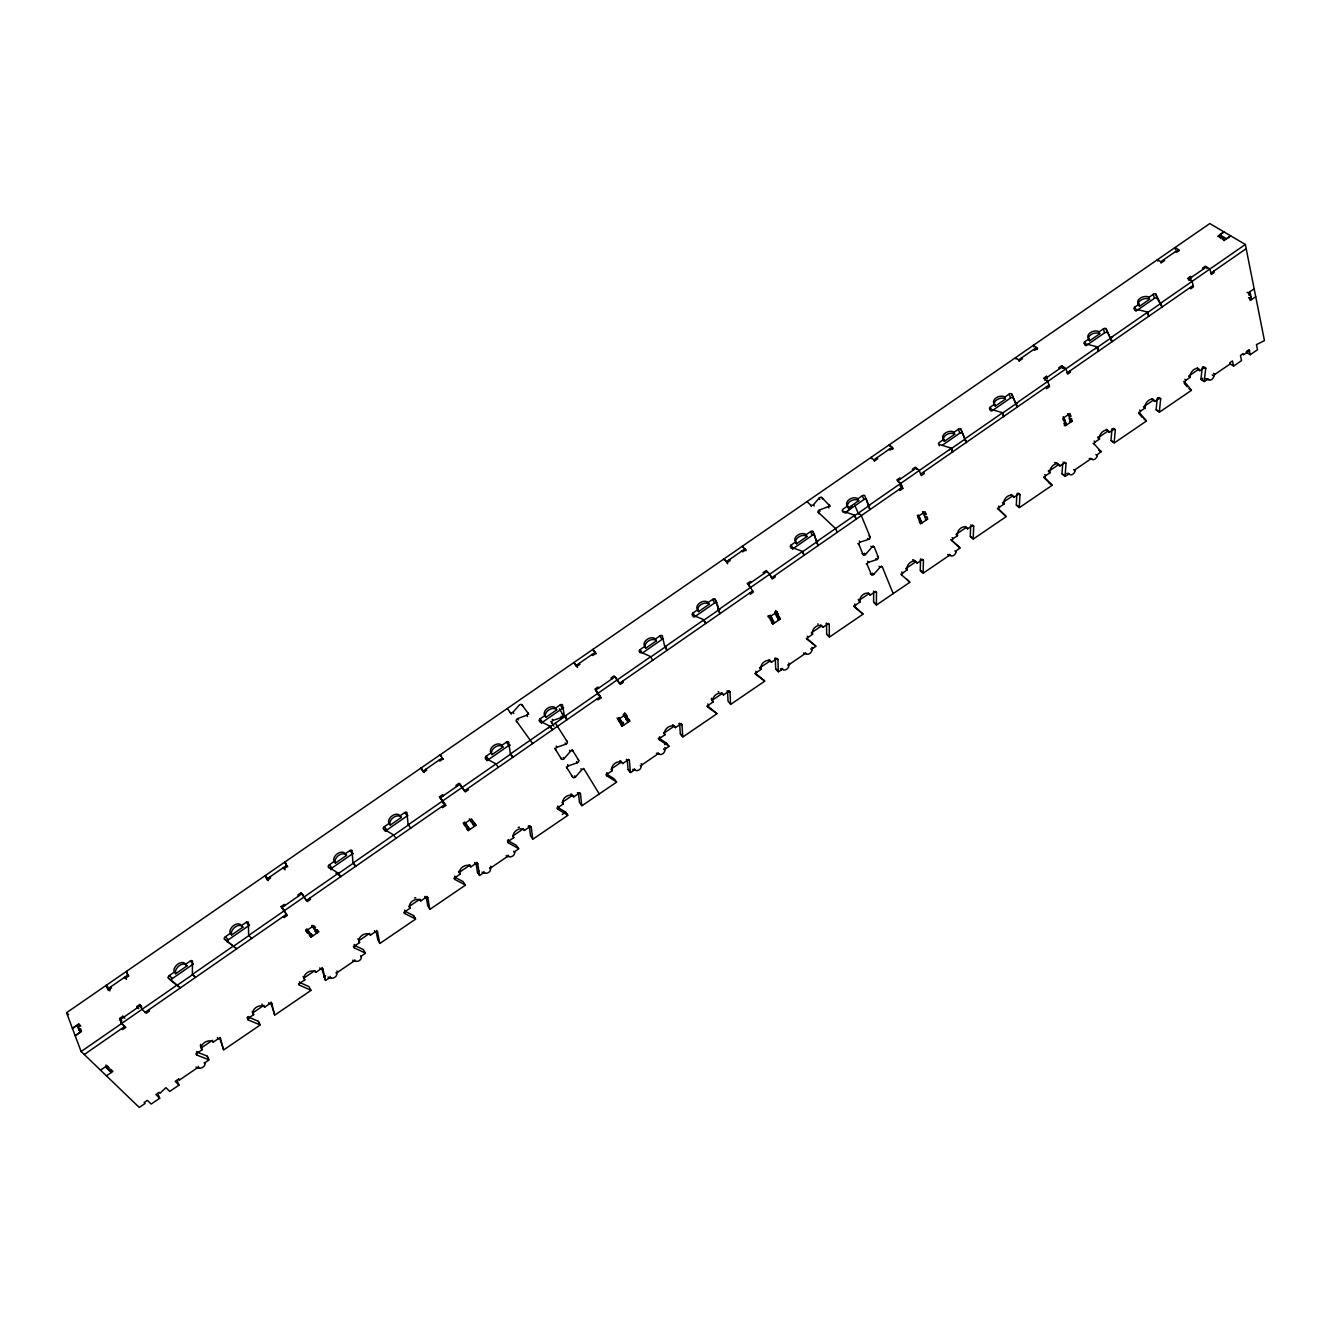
<?xml version="1.0" encoding="UTF-8"?>
<svg xmlns="http://www.w3.org/2000/svg" width="1331" height="1331" viewBox="0 0 1331 1331"><rect width="100%" height="100%" fill="white"/><g stroke="black" fill="none" stroke-linecap="round" stroke-linejoin="round"><path stroke-width="1.5" d="M873.685 591.979L873.602 601.961L876.38 604.64L876.497 592.345L875.449 591.33M920.536 559.336L920.27 570.167L923.115 572.796L923.431 560.401L922 559.087M970.632 526.76L970.249 536.127L973.177 538.689L973.71 526.178L972.429 525.063M1016.867 494.55L1016.285 504.782L1019.28 507.261L1020.012 494.65L1018.132 493.102M1062.687 464.12L1062.005 473.62L1065.083 476.049L1066.015 463.354L1064.467 462.14M1111.984 429.081L1111.002 440.262L1114.163 442.607L1115.295 429.813L1113.315 428.349M1157.271 398.252L1156.123 409.532L1159.351 411.811L1160.682 398.917L1158.652 397.503M1202.259 367.639L1200.945 378.986L1204.239 381.215L1205.77 368.221L1203.49 366.707M806.985 501.604L810.729 505.148A1.83 1.198 -24.8 0 0 813.507 504.665L819.147 498.044A1.83 1.198 -24.6 0 1 821.909 497.544L830.178 506.346M560.551 757.755L561.399 758.92A1.863 1.331 -36.6 0 0 564.061 758.67L570.417 751.399A1.863 1.331 -36.9 0 1 573.062 751.15L578.686 760.317A1.847 1.314 -36.9 0 1 577.371 762.746L568.503 765.824A1.847 1.314 -36.6 0 0 567.189 768.237L572.812 777.287A1.847 1.314 -36.6 0 0 575.441 777.021L581.73 769.85A1.847 1.314 -36.9 0 1 584.342 769.584L599.266 793.942M507.294 708.491L510.322 712.634A1.863 1.248 -33.4 0 0 512.984 712.251L519.223 705.164A1.863 1.248 -33.2 0 1 521.902 704.765L528.773 714.181M845.884 512.984A1.797 1.281 -47.1 0 0 846.366 512.601L849.511 509.024M849.91 508.575L850.692 507.677M851.091 507.227L851.873 506.329M862.039 553.58L863.087 554.578A1.83 1.281 -46.4 0 0 865.483 554.478L871.872 547.241A1.83 1.281 -46.6 0 1 874.267 547.141L878.31 557.107A1.813 1.264 -46.5 0 1 876.913 559.552L868.694 562.248A1.813 1.264 -46.2 0 0 867.296 564.71L871.356 574.543A1.813 1.248 -46.1 0 0 873.718 574.426L880.057 567.272A1.813 1.248 -46.3 0 1 882.42 567.156L893.184 593.626M84.335 1054.501L81.124 1051.557L177.389 984.824M233.74 945.759L192.446 974.392L195.424 977.453M248.714 935.394L338.24 873.319M393.51 835.003L353.014 863.07L355.66 866.315M408.184 824.837L495.981 763.961M564.577 716.411L650.693 656.715M664.901 646.849L703.866 619.847L705.796 623.474M717.975 610.064L802.46 551.5L804.207 555.21M816.402 541.833L854.618 515.33L856.266 519.107M1161.065 302.886L1245.35 244.471L1246.265 248.631L1210.944 273.121L1211.277 274.485L1214.122 272.522L1213.789 271.141M177.589 985.023L192.912 974.408M233.774 946.075L249.097 935.443M338.224 873.652L353.447 863.104M394.043 834.97L409.266 824.405M496.03 764.26L511.287 753.679M548.572 727.824L565.242 716.278M650.693 657.032L665.916 646.483L666.748 650.11M703.151 620.662L720.071 608.933M802.46 551.816L817.75 541.218M853.387 516.511L870.041 504.965M949.619 449.795L964.892 439.197M1002.243 413.309L1017.516 402.727M1095.629 348.572L1112.533 336.859M1146.324 313.434L1161.53 302.886M442.474 803.059L443.456 801.961M598.318 695.015L598.334 694.166M145.079 1012.375L286.315 914.414L281.107 906.577L284.302 904.365L284.917 905.529M752.68 590.964L619.431 683.369L614.09 675.865L611.012 677.995L611.811 678.993M1067.212 372.813L1193.125 285.483M443.656 802.244L445.769 805.505L442.624 807.667L441.809 806.569M622.658 681.139L623.357 682.304L620.296 684.433L615.055 676.747L595.822 690.074L601.08 697.76L598.018 699.89L597.286 698.725M900.754 478.777L899.773 477.929L896.811 479.975L900.788 483.336L902.867 488.427L899.906 490.49L899.373 489.209M108.693 990.464L109.891 989.648M72.39 1028.297L78.695 1023.938L80.825 1025.902M81.008 1031.808L78.895 1029.845L80.525 1028.713L81.474 1031.226L75.135 1035.601M1223.522 237.95L1222.108 238.915L1224.404 240.279L1230.742 235.886L1226.45 238.682L1219.762 234.738L1224.004 231.893L1217.732 236.336L1223.522 237.95L1224.154 240.711M169.403 979L168.272 977.869A1.996 1.281 -42.9 0 1 169.37 975.523L174.211 972.179A6.954 4.492 -42.7 0 1 177.971 964.043A6.954 4.492 -42.7 0 1 185.508 964.359L190.333 961.015A1.98 1.281 -42.5 0 1 192.496 961.098L192.363 973.993L195.341 977.054M236.402 948.57L224.373 939.02A1.98 1.281 -41.7 0 1 225.421 936.725L230.23 933.397A6.888 4.492 -41.4 0 1 233.823 925.394A6.888 4.492 -41.4 0 1 241.443 925.627L246.252 922.3A1.963 1.281 -41.2 0 1 248.431 922.366L248.614 934.994L251.559 938.505M329.572 868.394L328.391 866.997A1.93 1.281 -39.1 0 1 329.356 864.767L334.098 861.473A6.755 4.492 -38.8 0 1 337.409 853.72A6.755 4.492 -38.8 0 1 345.178 853.803L349.92 850.526A1.93 1.281 -38.5 0 1 352.149 850.542L352.898 862.704L355.543 865.949M385.175 831.16L383.411 828.897A1.913 1.281 -37.6 0 1 384.31 826.701L389.035 823.44A6.705 4.492 -37.3 0 1 392.196 815.803A6.705 4.492 -37.3 0 1 400.032 815.82L404.74 812.559A1.913 1.281 -37 0 1 406.987 812.576L408.051 824.471L410.713 828.132M486.314 759.535L485.432 758.254A1.897 1.281 -34.6 0 1 486.248 756.141L490.906 752.913A6.605 4.459 -34.3 0 1 493.784 745.51A6.605 4.459 -34.3 0 1 501.77 745.393L506.429 742.166A1.88 1.281 -34 0 1 508.708 742.132L510.322 753.579L512.651 756.99M540.22 722.184L539.388 720.903A1.88 1.264 -33 0 1 540.17 718.807L544.795 715.596A6.572 4.442 -32.7 0 1 547.507 708.325A6.572 4.442 -32.7 0 1 555.576 708.125L560.201 704.931A1.88 1.264 -32.4 0 1 562.514 704.881L564.411 716.078L566.79 719.888M640.228 652.939L639.446 651.608A1.863 1.264 -30 0 1 640.161 649.578L644.72 646.417A6.505 4.392 -29.7 0 1 647.182 639.362A6.505 4.392 -29.7 0 1 655.384 639.03L659.943 635.885A1.863 1.264 -29.4 0 1 662.306 635.785L664.735 646.533L666.931 650.426M693.484 616.985L692.386 614.955A1.863 1.248 -28.4 0 1 693.052 612.959L697.594 609.814A6.489 4.376 -28.1 0 1 699.89 602.876A6.489 4.376 -28.1 0 1 708.175 602.494L712.701 599.349A1.847 1.248 -27.8 0 1 715.08 599.233L716.993 602.876M791.23 548.355L790.564 546.974A1.847 1.231 -25.5 0 1 791.146 545.045L795.639 541.933A6.472 4.309 -25.3 0 1 797.668 535.212A6.472 4.309 -25.3 0 1 806.087 534.696L810.562 531.601A1.847 1.231 -25 0 1 812.975 531.452L817.933 545.261M844.703 512.868L863.969 499.541A1.847 1.215 -23.6 0 1 866.381 499.375L869.875 509.224L864.767 495.581A1.847 1.215 -23.6 0 0 862.338 495.748L857.896 498.826A6.455 4.259 -23.9 0 0 849.411 499.408A6.455 4.259 -23.9 0 0 847.498 506.03L843.055 509.108A1.847 1.231 -24.1 0 0 842.506 511.004L843.122 512.418M960.832 429.064L966.256 442.391L960.832 429.064A1.847 1.198 -21.2 0 0 958.37 429.264L953.978 432.309A6.455 4.193 -21.5 0 0 945.359 433.008A6.455 4.193 -21.5 0 0 943.712 439.413L939.32 442.458A1.847 1.198 -21.7 0 0 938.837 444.304L939.387 445.752M990.414 410.713L989.815 409A1.847 1.181 -20.5 0 1 990.247 407.203L994.623 404.175A6.472 4.143 -20.3 0 1 996.137 397.869A6.472 4.143 -20.3 0 1 1004.805 397.104L1009.181 394.092A1.847 1.181 -20.1 0 1 1011.66 393.876L1017.25 407.036L1011.66 393.876M1084.815 345.028L1084.366 343.531A1.863 1.165 -18.5 0 1 1084.732 341.784L1089.041 338.789A6.489 4.06 -18.4 0 1 1090.322 332.7A6.489 4.06 -18.4 0 1 1099.123 331.818L1103.432 328.84A1.863 1.165 -18.2 0 1 1105.961 328.574L1111.834 341.435L1105.961 328.574M1134.811 310.406L1134.395 308.892A1.863 1.148 -17.6 0 1 1134.711 307.178L1139.003 304.2A6.505 4.01 -17.4 0 1 1140.151 298.211A6.505 4.01 -17.4 0 1 1149.019 297.279L1153.295 294.301A1.863 1.148 -17.3 0 1 1155.84 294.035L1162.146 306.979M174.211 972.179L175.709 973.71L186.989 965.89L185.508 964.359M230.23 933.397L231.661 934.944L242.874 927.191L241.443 925.627M334.098 861.473L335.429 863.087L346.493 855.434L345.178 853.803M389.035 823.44L390.316 825.087L401.296 817.484L400.032 815.82M490.906 752.913L492.087 754.61L502.935 747.09L501.77 745.393M544.795 715.596L545.91 717.326L556.691 709.872L555.576 708.125M644.72 646.417L645.751 648.197L656.399 640.827L655.384 639.03M697.594 609.814L698.559 611.628L709.14 604.307L708.175 602.494M795.639 541.933L796.52 543.797L806.952 536.559L806.087 534.696M847.498 506.03L848.329 507.91L858.711 500.722L857.896 498.826M943.712 439.413L944.444 441.343L954.71 434.239L953.978 432.309M994.623 404.175L995.305 406.121L1005.487 399.084L1004.805 397.104M1089.041 338.789L1089.64 340.803L1099.705 333.831L1099.123 331.818M1139.003 304.2L1139.569 306.23L1149.568 299.309L1149.019 297.279M180.167 987.569L171.283 980.897A1.996 1.281 -43 0 1 172.364 978.568L193.294 964.077L190.333 961.015M227.268 942.132A1.963 1.281 -41.7 0 1 228.3 939.836L249.097 925.428A1.963 1.281 -41.2 0 1 249.546 925.178M330.97 869.858A1.93 1.281 -39.1 0 1 332.018 867.978L352.549 853.77A1.93 1.281 -38.6 0 1 353.347 853.387M385.907 831.243A1.913 1.281 -37.6 0 1 386.872 829.995L407.269 815.87A1.913 1.281 -37 0 1 407.885 815.554M487.728 760.6A1.88 1.281 -34.7 0 1 488.61 759.519L508.741 745.576A1.88 1.281 -34.1 0 1 510.372 745.16M541.501 723.465A1.88 1.264 -33 0 1 542.416 722.251L562.414 708.408A1.88 1.264 -32.4 0 1 563.728 707.942M663.454 638.996A1.863 1.264 -29.4 0 0 661.956 639.446L642.207 653.138L640.161 649.578M694.616 616.902A1.847 1.248 -28.4 0 1 694.998 616.569L714.614 602.976A1.847 1.248 -27.8 0 1 716.694 602.66M792.527 549.071A1.847 1.231 -25.5 0 1 792.91 548.755L812.293 535.328A1.847 1.231 -25 0 1 814.705 535.178M942.381 445.22L959.817 433.141A1.847 1.198 -21.2 0 1 962.28 432.941M1013.007 397.803A1.847 1.181 -20 0 0 1010.528 398.019L991.628 411.113L990.247 407.203M1107.126 332.6A1.847 1.165 -18.1 0 0 1104.597 332.85L1085.93 345.794L1084.732 341.784M1135.825 311.221L1154.376 298.377A1.863 1.148 -17.2 0 1 1156.922 298.111L1161.88 306.729M158.156 1094.498L159.687 1098.275L151.185 1104.065L147.342 1100.338L144.147 1102.517L145.112 1103.449L139.256 1107.442L84.286 1054.535L124.698 1026.5L121.57 1023.522L119.557 1018.498L122.818 1016.252L124.898 1018.232M137.176 1007.9L136.677 1006.652L139.921 1004.389L142.001 1009.364L146.26 1013.257L149.521 1010.994L148.49 1009.996M302.902 894.865L301.072 892.735L297.878 894.948L298.493 896.112M445.769 805.505L439.513 796.82L442.641 794.657L443.356 795.738M1047.514 377.072L1046.449 376.29L1043.554 378.303L1047.78 381.431L1049.477 386.722L1046.582 388.735L1046.149 387.421M1070.107 370.8L1070.523 372.131L1067.628 374.144L1065.965 368.82L1061.689 365.742L1058.794 367.755L1059.859 368.521M1191.561 277.264L1190.413 276.549L1187.568 278.528L1192.11 281.373L1193.474 286.847L1190.613 288.827L1190.28 287.463M121.603 1028.647L122.635 1029.645L125.896 1027.382L121.737 1023.406L120.223 1019.646L140.604 1005.521L141.635 1006.519M283.27 916.527L284.202 917.575L287.396 915.345L281.873 907.626L301.854 893.783L307.361 901.503L310.556 899.29L309.641 898.225M442.491 801.046L440.378 797.801L459.96 784.225L461.175 785.906M750.019 587.77L748.321 584.392L767.105 571.382L767.704 572.613M1066.064 369.153L1062.754 366.507L1044.602 379.085L1045.035 380.416M81.124 1051.557L66.55 1012.725L1209.796 223.558L1245.35 244.471M109.891 990.863L107.828 988.866L127.892 975.007L126.395 971.414L127.41 972.429M268.363 880.556L266.982 878.959L286.647 865.383L284.867 862.039L285.766 863.087M422.476 769.967L421.045 768.02L423.075 771.165L442.225 757.938L443.24 759.336M576.256 666.282L573.927 662.489L576.223 665.4L595.173 652.323L596.055 653.787M724.563 560.168L723.931 558.937L726.51 561.632L745.094 548.788L746.009 550.635M323.683 976.987L325.529 975.739M479.11 871.123L477.496 872.204L479.609 875.482L482.82 873.302A1.847 1.281 -33.4 0 1 484.75 873.02A3.694 2.562 -33.5 0 0 488.61 872.454A3.694 2.562 -33.5 0 0 490.49 869.093A1.847 1.281 -33.6 0 1 491.438 867.429L506.978 856.831A1.83 1.281 -34.1 0 1 508.891 856.565A3.677 2.562 -34.2 0 0 512.718 856.016A3.677 2.562 -34.2 0 0 514.615 852.655A1.83 1.281 -34.4 0 1 515.563 850.975L518.774 848.795L516.328 845.318L507.494 840.36M562.281 814.456L565.608 812.193L567.871 815.337L532.833 839.212L530.503 835.668L529.222 825.586M664.785 744.645L666.648 743.364M1202.775 378.154L1200.961 379.385L1204.272 381.614L1207.167 379.634A1.797 1.131 -53.1 0 1 1208.664 379.601A3.577 2.263 -53.2 0 0 1211.643 379.535A3.577 2.263 -53.2 0 0 1213.855 376.057A1.797 1.131 -53.2 0 1 1214.953 374.327L1229.994 364.095L1229.711 362.797L1232.456 360.934L1233.571 366.075L1241.557 360.634L1240.459 355.477L1243.204 353.613L1243.47 354.895L1249.742 350.585M207.353 1056.232L208.984 1059.925L205.656 1062.188A1.947 1.298 -26.1 0 0 204.774 1063.835A3.877 2.579 -25.9 0 1 203.027 1067.146A3.877 2.579 -25.9 0 1 198.801 1067.911A1.947 1.298 -25.9 0 0 196.689 1068.294L179.336 1080.123L178.387 1079.175L175.21 1081.338L178.986 1085.114L169.736 1091.42L165.926 1087.66L160.003 1093.3L159.054 1092.352L155.86 1094.531L159.687 1098.275M354.379 945.343L363.296 949.552L365.509 953.246L362.232 955.475A1.88 1.298 -29.9 0 0 361.317 957.139A3.76 2.579 -29.8 0 1 359.503 960.466A3.76 2.579 -29.8 0 1 355.477 961.132A1.88 1.298 -29.7 0 0 353.464 961.448L337.592 972.262A1.897 1.298 -29.3 0 0 336.693 973.926A3.777 2.579 -29.1 0 1 334.88 977.253A3.777 2.579 -29.1 0 1 330.82 977.919A1.897 1.298 -29 0 0 328.79 978.268L325.513 980.498L321.686 968.386M658.912 738.123L666.415 743.081L669.077 746.358L665.75 748.638A1.797 1.264 -39.1 0 0 664.751 750.335A3.61 2.529 -39 0 1 662.788 753.712A3.61 2.529 -39 0 1 659.161 754.145A1.813 1.264 -38.8 0 0 657.331 754.361L642.108 764.743A1.813 1.264 -38.3 0 0 641.126 766.44A3.627 2.529 -38.2 0 1 639.179 769.817A3.627 2.529 -38.2 0 1 635.503 770.266A1.813 1.264 -38.1 0 0 633.672 770.499L630.528 772.645L628.149 769.584M807.268 638.714L815.936 646.284L812.858 648.38A1.78 1.231 -43.6 0 0 811.843 650.077A3.577 2.479 -43.5 0 1 809.814 653.488A3.577 2.479 -43.5 0 1 806.353 653.82A1.78 1.231 -43.4 0 0 804.623 653.987L789.699 664.152A1.78 1.248 -42.9 0 0 788.701 665.866A3.577 2.479 -42.8 0 1 786.671 669.26A3.577 2.479 -42.8 0 1 783.177 669.609A1.797 1.248 -42.7 0 0 781.43 669.792L778.352 671.889L775.74 669.06M957.105 545.51L960.017 548.089L957.006 550.136A1.78 1.198 -47.7 0 0 955.957 551.849A3.56 2.412 -47.6 0 1 953.861 555.293A3.56 2.412 -47.6 0 1 950.584 555.526A1.78 1.198 -47.4 0 0 948.936 555.643L923.198 573.179L920.337 570.55M1100.055 450.959L1101.236 451.841L1098.275 453.854A1.78 1.165 -51 0 0 1097.21 455.585A3.56 2.346 -50.9 0 1 1095.047 459.045A3.56 2.346 -50.9 0 1 1091.919 459.178A1.78 1.165 -50.8 0 0 1090.372 459.245L1076.047 469.011A1.78 1.165 -50.5 0 0 1074.966 470.741A3.56 2.346 -50.4 0 1 1072.819 474.185A3.56 2.346 -50.4 0 1 1069.675 474.352A1.78 1.181 -50.3 0 0 1068.111 474.418L1065.133 476.448L1062.055 474.019M1246.831 352.565L1250.192 354.745L1257.496 349.754L1256.447 344.596L1264.45 340.62L1246.182 248.681M197.354 1052.189L207.037 1055.999L208.651 1059.692L196.705 1055.017A1.947 1.298 -25.8 0 1 197.371 1052.971L202.146 1049.71L201.33 1047.863L212.461 1040.31L213.276 1042.14L218.034 1038.895A1.947 1.298 -26.3 0 1 220.547 1038.796L223.458 1049.593M247.999 1016.934L258.147 1021.176L259.878 1024.787L248.231 1019.945A1.93 1.298 -27 0 1 248.914 1017.882L253.655 1014.655L252.807 1012.858L263.854 1005.338L264.719 1007.134L269.444 1003.923A1.913 1.298 -27.5 0 1 271.907 1003.84L274.569 1014.771M310.739 990.131L299.408 985.123A1.913 1.298 -28.3 0 1 300.107 983.043L304.816 979.849L303.917 978.069L314.881 970.615L315.796 972.379L320.505 969.168A1.897 1.298 -28.8 0 1 322.917 969.118L325.346 980.165M465.151 884.882L454.736 879.392A1.863 1.298 -32.7 0 1 455.518 877.295L460.127 874.151L459.079 872.504L469.826 865.2L470.875 866.847L475.483 863.703A1.847 1.298 -33.3 0 1 477.762 863.719L479.459 875.149L477.347 871.872L476.082 863.32M532.699 838.863L531.252 827.333A1.847 1.298 -34.9 0 0 529.006 827.283L524.447 830.394L523.349 828.797L512.685 836.051L513.766 837.648L509.191 840.776A1.847 1.298 -34.3 0 0 508.392 842.872L518.491 848.546M668.844 746.075L659.61 739.953A1.813 1.281 -39.1 0 1 660.475 737.823L664.951 734.762L663.736 733.281L674.185 726.177L675.399 727.658L679.875 724.613A1.813 1.281 -39.8 0 1 681.988 724.73L682.753 736.609L680.291 733.631L679.625 723.249M713.349 699.524L722.234 693.468L723.498 694.932L727.941 691.904A1.797 1.264 -41.3 0 1 730.02 692.037L730.553 704.032M764.526 680.873L755.842 674.468A1.797 1.264 -42.2 0 1 756.74 672.305L761.166 669.293L759.868 667.863L770.167 660.858L771.481 662.272L775.89 659.278A1.797 1.264 -42.8 0 1 777.92 659.427L778.252 671.523L775.64 668.694L775.341 658.13M826.551 623.291L826.634 633.939L829.346 636.7L829.246 624.505A1.797 1.248 -44.3 0 0 827.25 624.322L822.874 627.3L821.526 625.919L811.294 632.89L812.642 634.271L808.233 637.266A1.797 1.248 -43.8 0 0 807.318 639.429L815.72 645.984M876.497 592.345A1.797 1.231 -45.7 0 0 874.55 592.145L870.191 595.107L868.794 593.759L858.645 600.664L860.026 602.028L855.667 604.989A1.797 1.248 -45.2 0 0 854.718 607.169L862.854 613.874M923.431 560.401A1.797 1.231 -47 0 0 921.534 560.168L917.209 563.113L915.778 561.798L905.679 568.67L907.093 569.984L902.767 572.946A1.797 1.231 -46.5 0 0 901.802 575.125L909.672 581.963M973.71 526.178A1.797 1.215 -48.3 0 0 971.846 525.928L967.554 528.84L966.09 527.575L956.057 534.396L957.521 535.678L953.212 538.606A1.797 1.215 -47.9 0 0 952.231 540.802L959.834 547.773L951.232 539.97M1013.923 497.295L1012.409 496.047L1002.459 502.819L1003.957 504.083A6.272 4.209 -49.3 0 1 1007.5 496.363A6.272 4.209 -49.3 0 1 1013.923 497.295L1018.198 494.383A1.797 1.198 -49.5 0 1 1020.012 494.65M1050.192 470.342L1058.444 464.735L1059.992 465.95L1064.234 463.055A1.797 1.181 -50.5 0 1 1066.015 463.354M1109.339 432.359L1107.758 431.194L1097.925 437.866L1099.506 439.047A6.289 4.126 -51.4 0 1 1103.183 431.277A6.289 4.126 -51.4 0 1 1109.339 432.359L1113.548 429.497A1.797 1.181 -51.6 0 1 1115.295 429.813M1154.776 401.43L1153.162 400.298L1143.396 406.937L1145.009 408.085A6.289 4.076 -52.3 0 1 1148.753 400.282A6.289 4.076 -52.3 0 1 1154.776 401.43L1158.968 398.585A1.797 1.165 -52.5 0 1 1160.682 398.917M1199.93 370.7L1198.266 369.585L1188.583 376.191L1190.23 377.305A6.306 4.026 -53.2 0 1 1194.023 369.486A6.306 4.026 -53.2 0 1 1199.93 370.7L1204.089 367.872A1.797 1.148 -53.3 0 1 1205.77 368.221M365.21 953.013L354.196 947.822A1.897 1.298 -29.8 0 1 354.928 945.742L359.603 942.564A6.605 4.575 -30 0 1 362.165 935.26A6.605 4.575 -30 0 1 370.5 935.144L375.159 931.966A1.88 1.298 -30.3 0 1 377.538 931.95L379.701 943.13M404.674 911.119L413.359 915.462L415.355 918.839L404.641 913.499A1.88 1.298 -31.2 0 1 405.389 911.402L410.031 908.241A6.555 4.559 -31.5 0 1 412.677 900.904A6.555 4.559 -31.5 0 1 420.862 900.871L425.487 897.726A1.863 1.298 -31.8 0 1 427.817 897.726L429.747 909.023M557.39 807.202L565.359 811.927L567.605 815.071L557.789 809.265A1.83 1.298 -35.9 0 1 558.604 807.135L563.163 804.04A6.422 4.509 -36.2 0 1 566.041 796.604A6.422 4.509 -36.2 0 1 573.761 796.836L578.286 793.742A1.83 1.281 -36.5 0 1 580.482 793.808L581.714 805.455M616.386 781.829L606.853 775.857A1.83 1.281 -37.4 0 1 607.701 773.744L612.21 770.666A6.372 4.492 -37.8 0 1 615.172 763.195A6.372 4.492 -37.8 0 1 622.742 763.495L627.25 760.434A1.813 1.281 -38.1 0 1 629.397 760.517L630.395 772.279L628.032 769.235L627.217 759.685M716.744 713.433L707.776 707.177A1.813 1.264 -40.7 0 1 708.674 705.031L713.117 701.986A6.322 4.442 -41 0 1 716.228 694.449A6.322 4.442 -41 0 1 723.498 694.932M1006.02 516.295L998.683 509.191A1.797 1.198 -49 0 1 999.681 506.978L1003.957 504.083M1045.317 478.977L1051.906 485.033L1044.818 477.779A1.797 1.198 -50.1 0 1 1045.833 475.566L1050.092 472.688A6.272 4.176 -50.3 0 1 1053.686 464.935A6.272 4.176 -50.3 0 1 1059.992 465.95M1099.473 450.51L1098.674 449.911L1101.07 451.525L1094.248 444.138A1.797 1.181 -51.2 0 1 1095.28 441.925L1099.506 439.047M1146.34 420.679L1139.752 413.159A1.797 1.165 -52.1 0 1 1140.817 410.93L1145.009 408.085M1189.282 388.602L1191.328 390.016L1184.973 382.363A1.797 1.148 -53 0 1 1186.054 380.134L1190.23 377.305M463.155 823.107L464.702 822.042L466.832 825.303L465.268 826.351L463.737 824.155L471.54 818.864L473.071 821.077L471.507 822.125L469.261 818.831M769.518 615.637L768.02 616.652L770.682 619.447L772.18 618.433L769.518 615.637L770.549 617.85M100.49 1070.157L107.029 1065.732L109.059 1067.678L107.428 1068.793L105.948 1064.983M617.052 717.991L618.25 719.505L625.886 714.331L627.217 716.644L625.686 717.675L623.274 714.664L624.805 713.632L627.217 716.644M768.203 615.637L769.534 617.035L777.021 611.977L778.153 614.39L776.655 615.388L775.324 614.007M1254.151 288.827L1248.561 292.62L1249.11 295.316L1250.508 294.367L1247.064 292.254M624.489 716.777L626.019 715.745L629.746 721.053L622.126 726.227L620.928 724.713M312.153 925.344L314 928.838L315.597 927.757L313.866 925.661L305.88 931.051L307.644 933.147L309.225 932.066M618.383 720.304L619.581 721.818L621.111 720.77L618.715 717.758M924.513 515.23L925.977 514.232L925.028 511.736L917.708 516.694L918.656 519.19L920.12 518.208L917.209 515.629M1065.05 420.014L1063.602 420.995L1062.837 418.4L1070.008 413.542L1070.773 416.137L1069.342 417.102M625.82 719.073L627.334 718.058L629.746 721.053M310.822 933.996L309.241 935.061L310.988 937.157L318.924 931.767L317.194 929.67L315.597 930.752M468.229 827.316L466.682 828.364L468.213 830.561L475.982 825.303L473.853 822.059M472.904 824.155L474.468 823.09L475.982 825.303M619.614 722.417L620.812 723.914L622.326 722.883L621.128 721.385M628.432 718.757L626.901 719.788L625.703 718.291M770.399 620.246L771.714 621.644L773.211 620.629L771.88 619.231M771.531 622.642L772.862 624.039L780.315 618.998L779.184 616.586L777.687 617.601L776.356 616.203M920.985 520.488L919.521 521.486L920.47 523.965L927.774 519.023L926.842 516.528L925.378 517.526M1065.748 422.393L1064.318 423.358L1065.083 425.937L1072.237 421.095L1071.472 418.5L1070.041 419.481M1251.007 296.846L1249.609 297.795L1250.158 300.473L1255.715 296.697M314.815 931.5L316.162 929.77M620.961 722.018L621.793 723.465L623.49 722.3M920.653 520.92L919.438 522.401M315.73 932.449L317.211 931.45L316.595 930.286M623.44 723.881L621.793 723.465M920.52 522.517L921.618 521.769M1064.135 425.171L1065.748 424.09M106.397 1075.847L112.919 1071.422L110.906 1069.475L109.275 1070.573L107.811 1066.763M75.301 1035.768L80.243 1032.44L77.481 1025.153L72.556 1028.464M818.898 513.666L818.266 512.252A1.83 1.215 -24.7 0 1 819.28 510.106L828.315 506.612A1.83 1.215 -24.5 0 0 829.346 504.466M517.26 722.267L516.395 720.986A1.863 1.264 -33.4 0 1 517.659 718.64L526.66 715.229A1.863 1.264 -33.2 0 0 527.925 712.884M561.399 758.92L555.676 749.686A1.863 1.348 -36.5 0 1 556.99 747.24L565.958 744.162A1.863 1.348 -36.8 0 0 567.272 741.7L555.36 723.132M553.896 726.227L551.783 722.783A1.83 1.331 -36.8 0 1 553.064 720.387L561.832 717.409A1.83 1.331 -37.1 0 0 563.113 715.013L559.386 708.841M863.087 554.578L858.944 544.545A1.83 1.298 -46.6 0 1 860.358 542.066L868.661 539.371A1.83 1.281 -46.8 0 0 870.091 536.892L861.323 515.613L858.478 512.984M1134.395 308.892L1147.355 311.97L1148.453 316.046M1084.366 343.531L1097.127 346.792L1098.308 350.802M989.815 409L1002.193 412.593L1003.557 416.52M938.837 444.304L951.016 448.065L952.48 451.941M842.506 511.004L854.286 515.13L855.933 518.907M790.564 546.974L802.144 551.284L803.891 554.994M692.386 614.955L703.55 619.63L705.497 623.241M300.457 982.827L308.925 986.587L311.055 990.364L274.768 1015.087L270.825 1002.992M639.446 651.608L650.393 656.466L652.739 660.276M539.388 720.903L549.903 726.144L552.149 729.588M485.432 758.254L495.714 763.695L498.343 767.355M454.636 877.129L463.072 881.588L465.434 885.148L429.913 909.356L427.733 905.662L426.153 896.495M383.411 828.897L393.244 834.737L396.072 838.28M1175.523 251.559L1176.621 252.241L1179.432 250.295L1175.007 247.583L1175.523 249.612M1203.673 268.862L1202.525 268.163L1205.387 266.183L1209.962 268.995L1210.944 273.121M1248.495 297.662L1251.539 299.542L1249.959 291.672M1163.56 259.811L1164.658 260.493L1161.847 262.44L1157.454 259.695M606.32 773.91L614.057 778.751L616.636 782.096L581.847 805.821L579.434 802.343L578.436 792.893M328.391 866.997L337.991 873.036L340.919 876.547M335.878 873.236L340.669 876.264M1230.227 363.879L1233.571 366.075M1213.506 373.362L1214.953 374.327M1202.625 366.907L1204.089 367.872M1212.192 374.959L1213.855 376.057M1207.217 378.62L1208.664 379.601M1205.72 378.653L1207.167 379.634M1184.823 379.302L1186.054 380.134M1183.741 381.531L1184.973 382.363M1189.215 388.785L1191.478 390.332L1159.384 412.211L1156.157 409.931M707.526 705.813L716.976 713.715L682.87 736.975L680.407 733.997M1157.737 397.736L1158.968 398.585M224.373 939.02L236.635 948.87M1139.619 410.064L1140.817 410.93M1138.554 412.294L1139.752 413.159M1143.945 418.949L1146.49 420.995L1114.197 443.007L1111.036 440.661M1033.655 349.521L1034.686 350.269L1037.548 348.289L1033.422 345.311L1033.971 346.958M1021.476 357.923L1022.507 358.688L1019.629 360.668L1015.553 357.64L1015.986 358.954M1112.35 428.615L1113.548 429.497M755.426 673.22L764.759 681.156L730.669 704.398L728.024 701.121L727.575 691.405M1067.529 413.725L1070.773 416.137M1069.092 418.733L1072.237 421.095M168.272 977.869L180.384 987.868M1069.492 421.078L1070.806 422.06L1068.577 414.507M1063.219 416.636L1066.514 424.972L1064.151 423.191M1094.099 441.043L1095.28 441.925M1093.067 443.256L1094.248 444.138M1095.829 454.536L1097.21 455.585M1090.755 458.28L1091.919 459.178M1089.191 458.346L1090.372 459.245M1073.618 469.677L1074.966 470.741M1063.07 462.156L1064.234 463.055M1068.128 473.137L1069.675 474.352M1066.747 473.37L1068.111 474.418M1048.545 471.473L1050.092 472.688M1044.685 474.651L1045.833 475.566M1043.67 476.864L1044.818 477.779M1049.028 482.903L1052.089 485.349L1019.346 507.66L1016.335 505.164M1017.05 493.452L1018.198 494.383M854.003 606.137L863.054 614.157L829.429 637.083L826.734 634.321M998.566 506.046L999.681 506.978M997.551 508.242L998.683 509.191M889.158 449.296L890.123 450.111L893.034 448.098L889.224 444.837L889.757 446.118M913.332 470.059L912.351 469.211L915.295 467.164L919.239 470.542L921.268 475.666L924.23 473.603L923.714 472.339M970.748 524.963L971.846 525.928M970.316 536.509L973.244 539.072L1006.203 516.611L997.535 508.459M876.763 457.864L877.711 458.696L874.783 460.709L871.023 457.415L871.555 458.679M899.939 485.865L902.867 488.427M923.048 511.67L925.977 514.232M952.131 537.641L953.212 538.606M922.599 511.869L926.309 520.005L925.344 519.157M950.95 539.671L952.231 540.802M918.19 514.847L921.934 522.983L919.022 520.404M954.876 550.884L955.957 551.849M949.302 554.395L950.584 555.526M947.672 554.511L948.936 555.643M920.453 559.186L921.534 560.168M854.685 505.048L858.611 514.149M869.01 535.894L870.091 536.892M867.596 538.39L868.661 539.371M901.703 571.947L902.767 572.946M873.02 545.993L874.267 547.141M66.55 1012.725L68.663 1014.688M906.844 579.318L909.872 582.263L876.463 605.023L873.685 602.327M870.823 546.259L871.872 547.241M900.738 574.127L901.802 575.125M875.848 558.554L876.913 559.552M877.245 556.108L878.31 557.107M859.294 541.068L860.358 542.066M857.879 543.564L858.944 544.545M881.355 566.157L882.42 567.156M878.992 566.274L880.057 567.272M864.252 553.313L865.133 554.145M864.435 553.48L865.483 554.478M818.266 512.252L835.535 528.573L837.216 532.317M867.646 561.249L868.694 562.248M866.231 563.712L867.296 564.71M872.487 573.245L873.718 574.426M870.308 573.545L871.356 574.543M119.557 1018.498L121.637 1020.494M120.223 1019.646L121.787 1021.143M873.502 591.13L874.55 592.145M105.415 1066.83L111.305 1072.503L110.007 1069.126M107.911 986.737L106.38 985.239L107.828 988.866M136.677 1006.652L138.723 1008.648M854.618 603.975L855.667 604.989M853.67 606.154L854.718 607.169M126.561 979.35L124.532 977.337L125.031 978.535L128.225 976.322L126.229 971.53M127.892 975.007L128.907 976.022M828.215 623.474L829.246 624.505M169.786 979.383L170.717 980.331M826.235 623.291L827.25 624.322M169.37 975.523L172.364 978.568M1043.97 477.613L1044.868 478.528M742.332 546.242L745.809 549.786L742.831 551.833L741.966 550.951M774.625 575.741L775.224 576.972L772.213 579.052L769.8 574.143L766.124 570.533L763.112 572.613L764.011 573.528M807.235 636.218L808.233 637.266M806.303 638.381L807.318 639.429M729.338 559.685L730.187 560.567L727.208 562.63L723.781 559.053M751.183 582.412L750.301 581.497L747.273 583.577L750.834 587.287M811.86 647.332L812.858 648.38M775.69 610.58L777.021 611.977M775.474 611.595L778.153 614.39M810.679 648.863L811.843 650.077M748.321 584.392L753.446 592.062L750.434 594.158L749.819 592.944M777.853 615.188L779.184 616.586M774.642 612.06L778.818 619.996L777.936 619.065M777.637 616.203L780.315 618.998M770.15 615.088L774.343 623.041L772.346 620.928M805.355 652.772L806.353 653.82M803.625 652.939L804.623 653.987M788.717 663.088L789.699 664.152M787.702 664.801L788.701 665.866M776.772 658.196L777.92 659.427M774.908 658.213L775.89 659.278M225.421 936.725L228.3 939.836M782.029 668.378L783.177 669.609M780.448 668.728L781.43 669.792M755.775 671.24L756.74 672.305M246.252 922.3L249.097 925.428M754.877 673.386L755.842 674.468M728.739 690.589L730.02 692.037M726.992 690.822L727.941 691.904M281.107 906.577L283.886 909.738M281.873 907.626L284.185 910.271M1138.604 413.209L1141.083 416.021M1141.499 416.503L1142.314 417.435M266.832 877.428L265.218 875.582L266.982 878.959M267.065 877.695L268.213 879.009M267.83 878.859L265.069 875.698L267.398 880.207L270.559 878.027L269.977 876.896M711.852 700.539L713.117 701.986M707.726 703.933L708.674 705.031M706.844 706.079L707.776 707.177M285.167 869.775L283.353 867.662L283.952 868.777L287.097 866.597L284.701 862.139M286.647 865.383L287.795 866.714M1184.091 382.995L1184.873 383.96M1185.272 384.426L1186.071 385.391M1186.47 385.857L1187.252 386.822M680.906 723.432L681.988 724.73M678.96 723.498L679.875 724.613M329.356 864.767L332.018 867.978M595.173 652.323L592.827 649.445L593.526 650.626M592.678 649.561L595.789 653.388L592.761 655.484L591.979 654.519M659.56 736.692L660.475 737.823M658.246 738.272L659.61 739.953M664.835 747.506L665.75 748.638M349.92 850.526L352.549 853.77M663.553 748.821L664.751 750.335M657.947 752.647L659.161 754.145M624.688 712.817L625.886 714.331M656.433 753.23L657.331 754.361M623.557 714.364L628.232 722.084L626.219 719.589M579.101 663.42L579.883 664.385L576.855 666.482L573.761 662.605M598.75 688.044L597.952 687.046L594.874 689.175L600.214 696.695L464.386 790.913L459.095 783.26L455.967 785.423L456.683 786.505M618.982 717.459L623.657 725.195L621.261 722.167M598.085 694.017L601.08 697.76M641.209 763.595L642.108 764.743M640.228 765.292L641.126 766.44M628.515 759.385L629.397 760.517M634.321 768.736L635.503 770.266M626.352 759.286L627.25 760.434M384.31 826.701L386.872 829.995M632.774 769.351L633.672 770.499M622.742 763.495L621.56 761.964L611.045 769.135L612.21 770.666M404.74 812.559L407.269 815.87M562.281 713.898L563.113 715.013M606.82 772.579L607.701 773.744M605.971 774.709L606.853 775.857M561 716.294L561.832 717.409M572.047 749.802L572.779 750.767M552.215 719.272L553.064 720.387M566.407 740.552L567.272 741.7M550.801 721.485L551.783 722.783M573.062 751.15L572.197 750.002M577.804 759.169L578.686 760.317M565.093 742.997L565.958 744.162M584.342 769.584L583.477 768.42M569.552 750.251L570.417 751.399M576.506 761.582L577.371 762.746M580.865 768.686L581.73 769.85M556.125 746.075L556.99 747.24M564.061 758.67L563.196 757.505M567.638 764.66L568.503 765.824M554.661 748.338L555.676 749.686M575.441 777.021L574.576 775.857M566.341 767.072L567.189 768.237M571.947 776.123L572.812 777.287M439.513 796.82L441.975 800.164M579.634 792.644L580.482 793.808M423.075 771.165L424.107 772.562M440.378 797.801L442.424 800.58M577.438 792.577L578.286 793.742M573.761 796.836L572.613 795.273L562.031 802.477L563.163 804.04M439.147 760.068L439.829 761.116L442.924 758.986L440.162 754.827L441.16 756.224M516.395 720.986L532.633 743.563M467.663 788.634L468.479 789.749L465.351 791.912L459.96 784.225M557.772 805.954L558.604 807.135M556.94 808.083L557.789 809.265M486.248 756.141L488.61 759.519M486.464 759.751L487.046 760.583M465.301 823.09L469.76 829.512L468.346 827.35M469.976 819.929L474.435 826.351L473.187 824.455M530.287 825.935L531.252 827.333M528.191 826.085L529.006 827.283M512.801 757.322L510.472 753.912L550.185 726.393L552.432 729.837M506.429 742.166L508.741 745.576M508.375 839.562L509.191 840.776M507.577 841.674L508.392 842.872M513.666 851.241L514.615 852.655M510.322 712.634L511.32 714.148M507.943 855.151L508.891 856.565M506.163 855.617L506.978 856.831M517.659 718.64L518.524 719.938M512.984 712.251L513.849 713.532M526.66 715.229L527.509 716.511M521.902 704.765L522.75 706.046M466.083 827.316L468.213 830.561M540.17 718.807L542.416 722.251M490.64 866.198L491.438 867.429M426.02 769.135L426.702 770.183L423.607 772.313L420.895 768.137M489.558 867.679L490.49 869.093M442.907 801.611L444.787 804.506L306.296 900.555L301.072 892.735M483.819 871.589L484.75 873.02M476.831 862.288L477.762 863.719M482.022 872.071L482.82 873.302M474.685 862.488L475.483 863.703M560.201 704.931L562.414 708.408M454.736 876.048L455.518 877.295M453.971 878.161L454.736 879.392M576.223 665.4L577.488 667.447M595.822 690.074L596.721 691.538M427.068 896.462L427.817 897.726M424.739 896.462L425.487 897.726M420.862 900.871L419.847 899.207L409.033 906.561L410.031 908.241M615.055 676.747L615.754 677.928M413.642 915.711L415.638 919.089L379.867 943.463L377.771 939.703L376.141 931.317M404.641 910.138L405.389 911.402M403.892 912.217L404.641 913.499M618.25 719.505L619.581 721.818M620.812 723.914L622.126 726.227M376.69 930.436L377.538 931.95M374.444 930.685L375.159 931.966M659.943 635.885L661.956 639.446M370.5 935.144L369.536 933.43L358.655 940.834L359.603 942.564M354.212 944.444L354.928 945.742M360.618 955.841L361.317 957.139M353.364 946.308L354.196 947.822M354.761 959.817L355.477 961.132M352.765 960.15L353.464 961.448M693.052 612.959L694.998 616.569M315.63 929.654L317.327 932.848L311.654 925.577M336.893 970.948L337.592 972.262M335.994 972.612L336.693 973.926M311.338 933.746L312.569 936.076L306.862 928.805M712.701 599.349L714.614 602.976M719.888 613.707L715.08 599.233M309.141 933.663L310.988 937.157M305.797 929.654L307.644 933.147M330.021 976.388L330.82 977.919M328.108 976.954L328.79 978.268M322.119 967.587L322.917 969.118M319.806 967.853L320.505 969.168M726.51 561.632L727.591 563.762M299.442 981.729L300.107 983.043M298.726 983.792L299.408 985.123M742.482 546.143L743.247 547.673M769.717 574.193L771.531 577.887L902.268 487.213L900.704 483.386M271.042 1002.043L271.907 1003.84M268.795 1002.576L269.444 1003.923M258.48 1021.409L260.194 1025.02L223.658 1049.926L219.632 1037.831M791.146 545.045L792.91 548.755M769.534 617.035L770.682 619.447M771.714 621.644L772.862 624.039M248.281 1016.535L248.914 1017.882M247.067 1017.45L248.231 1019.945M818.132 545.56L812.975 531.452M810.562 531.601L812.293 535.328M810.729 505.148L811.378 506.545M819.28 510.106L819.929 511.52M813.507 504.665L814.139 506.063M219.931 1037.415L220.547 1038.796M821.909 497.544L822.541 498.959M819.147 498.044L819.78 499.441M217.419 1037.514L218.034 1038.895M828.315 506.612L828.947 508.026M204.159 1062.454L204.774 1063.835M196.772 1051.573L197.371 1052.971M196.006 1053.387L196.705 1055.017M198.103 1066.281L198.801 1067.911M196.09 1066.896L196.689 1068.294M862.338 495.748L863.969 499.541M870.091 509.523L868.478 505.73L951.366 448.264L952.83 452.141M178.737 1078.726L179.336 1080.123M177.422 1081.371L178.986 1085.114M874.367 461.142L873.851 459.877L892.086 447.283L892.868 449.196M140.604 1005.521L142.151 1009.247M898.508 482.371L897.859 480.774L916.277 468.013L916.793 469.294M920.636 474.069L1048.944 385.075M110.889 986.753L111.371 987.968L108.16 990.181L106.214 985.356M122.818 1016.252L123.334 1017.5M78.695 1023.938L79.644 1026.434L78.03 1027.549L78.895 1029.845M958.37 429.264L959.817 433.141M966.489 442.674L965.058 438.781L1002.559 412.776L1003.923 416.703M1009.181 394.092L1010.528 398.019M1017.483 407.303L1016.135 403.36L1097.493 346.958L1098.691 350.985M1019.064 361.217L1018.614 359.902L1036.533 347.541L1037.165 349.521M1046.449 376.29L1047.314 378.936M1062.754 366.507L1063.286 368.171M1061.689 365.742L1062.537 368.388M1103.432 328.84L1104.597 332.85M1112.084 341.684L1110.919 337.658L1147.721 312.136L1148.819 316.212M1134.711 307.178L1135.459 309.873M1153.295 294.301L1154.376 298.377M1155.84 294.035L1156.922 298.111M1161.098 263.105L1160.748 261.758L1178.334 249.612L1178.667 250.977M1157.454 259.695L1157.804 261.042M717.442 604.623L719.705 613.391M1189.049 280.608L1188.699 279.227L1206.518 266.882L1206.934 268.612M1190.413 276.549L1191.095 279.294M1246.648 352.732L1246.382 351.451L1249.127 349.587L1250.192 354.745M1219.762 234.738L1220.544 238.465M565.991 715.812L566.64 719.539M175.709 973.71A6.954 4.492 -42.7 0 1 179.469 965.574A6.954 4.492 -42.7 0 1 186.989 965.89M231.661 934.944A6.871 4.492 -41.4 0 1 235.254 926.958A6.871 4.492 -41.4 0 1 242.874 927.191M335.429 863.087A6.755 4.492 -38.8 0 1 338.74 855.334A6.755 4.492 -38.8 0 1 346.493 855.434M390.316 825.087A6.688 4.492 -37.3 0 1 393.46 817.45A6.688 4.492 -37.3 0 1 401.296 817.484M492.087 754.61A6.605 4.459 -34.3 0 1 494.949 747.207A6.605 4.459 -34.3 0 1 502.935 747.09M545.91 717.326A6.555 4.442 -32.7 0 1 548.638 710.055A6.555 4.442 -32.7 0 1 556.691 709.872M645.751 648.197A6.505 4.392 -29.7 0 1 648.197 641.143A6.505 4.392 -29.7 0 1 656.399 640.827M698.559 611.628A6.489 4.376 -28.1 0 1 700.855 604.69A6.489 4.376 -28.1 0 1 709.14 604.307M796.52 543.797A6.455 4.309 -25.3 0 1 798.55 537.075A6.455 4.309 -25.3 0 1 806.952 536.559M1139.569 306.23A6.505 4.01 -17.4 0 1 1140.7 300.24A6.505 4.01 -17.4 0 1 1149.568 299.309M1089.64 340.803A6.489 4.06 -18.3 0 1 1090.904 334.713A6.489 4.06 -18.3 0 1 1099.705 333.831M995.305 406.121A6.455 4.143 -20.3 0 1 996.819 399.832A6.455 4.143 -20.3 0 1 1005.487 399.084M944.444 441.343A6.455 4.193 -21.5 0 1 946.091 434.938A6.455 4.193 -21.5 0 1 954.71 434.239M848.329 507.91A6.455 4.276 -23.9 0 1 850.226 501.305A6.455 4.276 -23.9 0 1 858.711 500.722M957.521 535.678A6.272 4.259 -48.1 0 1 960.999 527.991A6.272 4.259 -48.1 0 1 967.554 528.84M907.093 569.984A6.272 4.292 -46.8 0 1 910.487 562.331A6.272 4.292 -46.8 0 1 917.209 563.113M965.474 526.527A6.256 4.259 -48.1 0 1 966.09 527.575M1011.194 494.45A6.256 4.209 -49.3 0 1 1012.409 496.047M1054.568 462.672A6.272 4.176 -50.4 0 1 1058.444 464.735M1048.445 471.058A6.272 4.176 -50.4 0 1 1048.379 470.608M915.395 561.1A6.272 4.292 -46.8 0 1 915.778 561.798M912.633 559.802A6.272 4.292 -46.8 0 1 914.048 560.052M1197.251 367.888A6.289 4.026 -53.2 0 1 1198.266 369.585M1152.097 398.618A6.289 4.076 -52.4 0 1 1153.162 400.298M1106.277 429.314A6.272 4.126 -51.4 0 1 1107.758 431.194M1097.825 437.466A6.272 4.126 -51.4 0 1 1097.776 437.017M860.026 602.028A6.272 4.342 -45.5 0 1 863.353 594.391A6.272 4.342 -45.5 0 1 870.191 595.107M812.642 634.271A6.289 4.376 -44.1 0 1 815.886 626.668A6.289 4.376 -44.1 0 1 822.874 627.3M761.166 669.293A6.306 4.409 -42.5 0 1 764.343 661.723A6.306 4.409 -42.5 0 1 771.481 662.272M664.951 734.762A6.356 4.475 -39.5 0 1 667.996 727.258A6.356 4.475 -39.5 0 1 675.399 727.658M820.811 624.921A6.289 4.376 -44.1 0 1 821.526 625.919M817.65 624.056A6.289 4.376 -44.1 0 1 818.182 624.023M868.394 593.06A6.272 4.342 -45.5 0 1 868.794 593.759M858.395 599.865A6.272 4.342 -45.5 0 1 858.345 599.399M619.913 760.583A6.372 4.492 -37.7 0 1 621.045 761.315M721.768 692.802A6.322 4.442 -41 0 1 722.234 693.468M711.569 699.74A6.322 4.442 -41 0 1 711.486 698.309M718.141 691.721A6.322 4.442 -41 0 1 718.707 691.671M769.085 659.61A6.306 4.409 -42.5 0 1 770.167 660.858M759.868 667.863A6.306 4.409 -42.5 0 1 759.718 667.496M672.588 724.746A6.339 4.475 -39.4 0 1 674.185 726.177M663.736 733.281A6.339 4.475 -39.4 0 1 663.553 732.899M513.766 837.648A6.455 4.525 -34.6 0 1 516.578 830.245A6.455 4.525 -34.6 0 1 524.447 830.394M460.127 874.151A6.505 4.542 -33 0 1 462.855 866.797A6.505 4.542 -33 0 1 470.875 866.847M304.816 979.849A6.672 4.575 -28.5 0 1 307.295 972.578A6.672 4.575 -28.5 0 1 315.796 972.379M253.655 1014.655A6.738 4.575 -27.3 0 1 256.051 1007.434A6.738 4.575 -27.3 0 1 264.719 1007.134M202.146 1049.71A6.821 4.575 -26 0 1 204.458 1042.539A6.821 4.575 -26 0 1 213.276 1042.14M570.916 793.908A6.405 4.509 -36.2 0 1 571.748 794.357M518.225 827.4A6.455 4.525 -34.6 0 1 519.423 827.2M523.1 828.464A6.455 4.525 -34.6 0 1 523.349 828.797M459.079 872.504A6.489 4.542 -32.9 0 1 458.563 871.356M469.261 864.584A6.489 4.542 -32.9 0 1 469.826 865.2M414.473 897.943A6.555 4.559 -31.4 0 1 415.721 897.726M357.972 939.253A6.605 4.575 -30 0 1 357.923 938.788M303.917 978.069A6.672 4.575 -28.5 0 1 303.185 976.521M252.807 1012.858A6.738 4.575 -27.2 0 1 252.158 1011.76M261.791 1004.173A6.738 4.575 -27.2 0 1 262.307 1004.323M201.33 1047.863A6.805 4.575 -26 0 1 200.665 1044.369"/></g></svg>
